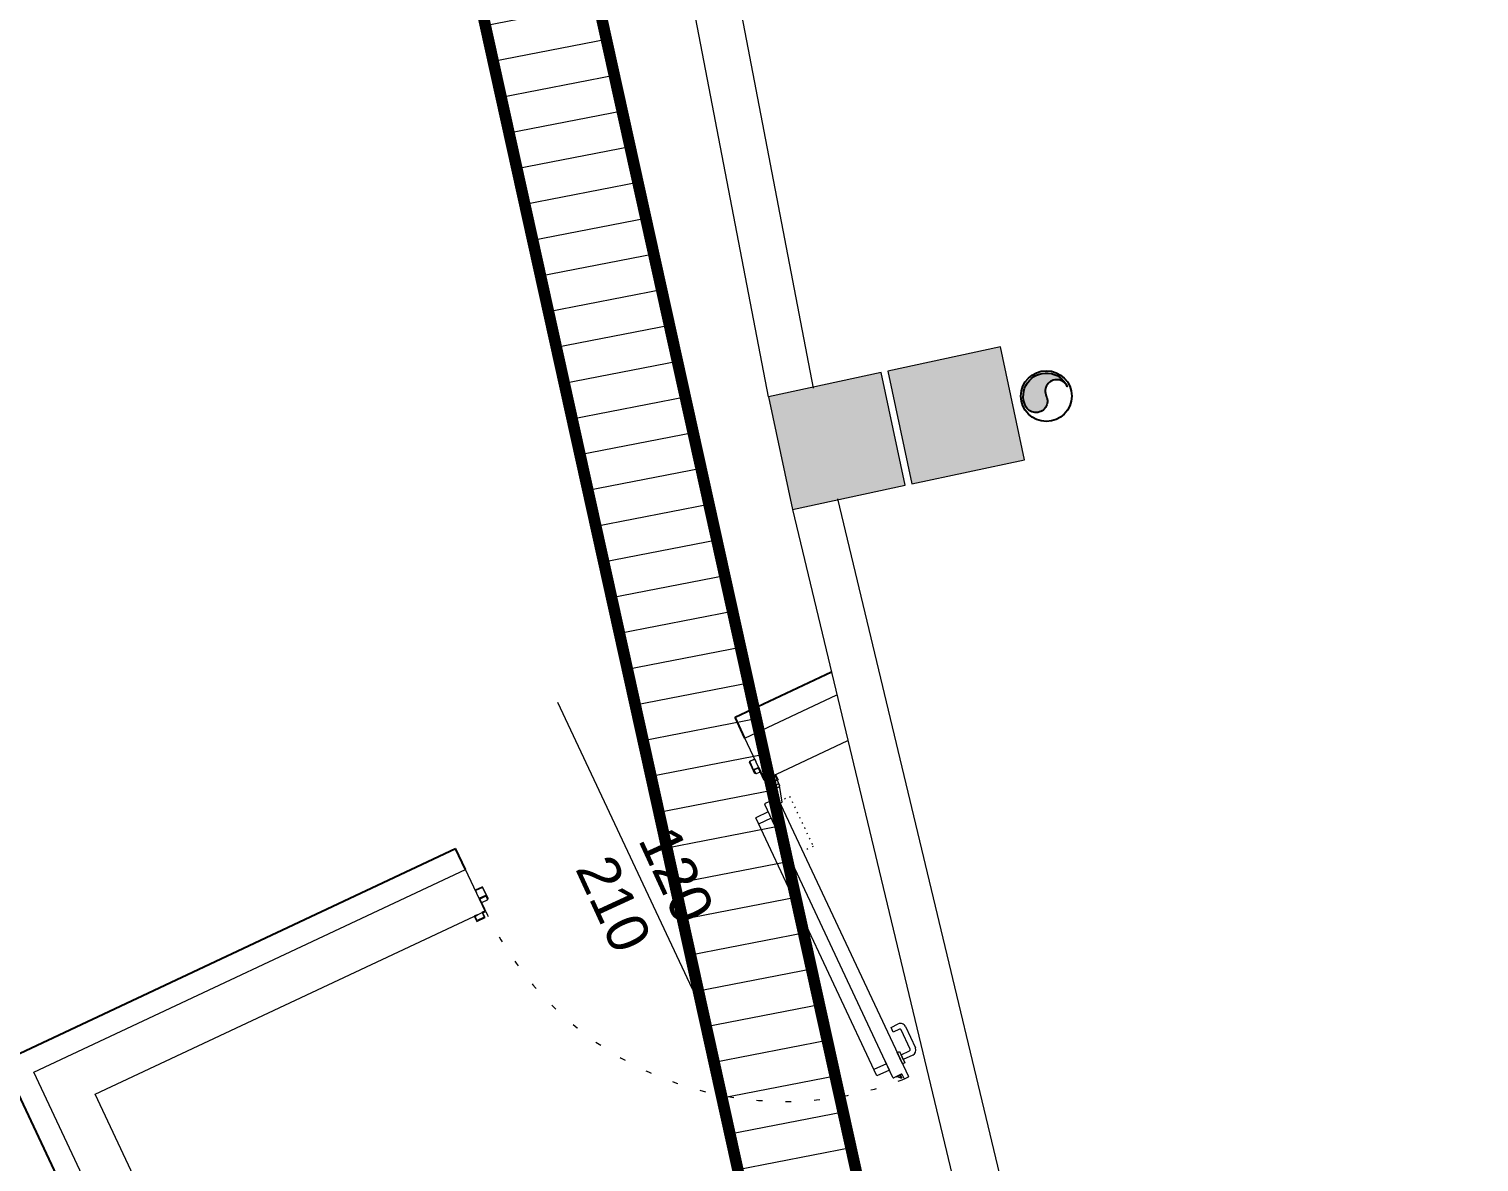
# Model space of a CAD drawing. Header units: centimetres. Extents: x 139057 to 200038, y 34824 to 80516.
# Drawn here: x 171451 to 172080, y 59957 to 60449 of the extents above; entities that cross this region are included whole.
import ezdxf

# ---------------------------------------------------------------- set-up
doc = ezdxf.new("R2010")
doc.units = ezdxf.units.CM
doc.header["$LTSCALE"] = 100
doc.linetypes.add('HIDDEN2', pattern=[0.175, 0.125, -0.05])
doc.linetypes.add('HIDDEN4', pattern=[0.125, 0.025, -0.1])
doc.layers.get('0').update_dxf_attribs({"lineweight": 0})
for name, color, linetype, lineweight in [('410_STRUTTURE_001-AM_0', 7, 'Continuous', 0), ('430_TAVOLATI_001-AM_0', 3, 'Continuous', 0), ('439_TESTI_SERRAMENTI_001-AM_0', 11, 'Continuous', 0), ('441_SERRAMENTI_001-AM_0', 1, 'Continuous', 0), ('454_PROIEZIONI_001-AM_0', 61, 'Continuous', 0)]:
    doc.layers.add(name, color=color, linetype=linetype, lineweight=lineweight)
doc.layers.add('A-FIN-CTG-LASTRA FUOCO', color=1, linetype='Continuous')
doc.layers.add('FOROMETRIE AREA G', color=251, linetype='Continuous')
doc.styles.get("Standard").update_dxf_attribs({"font": 'arial.ttf'})

# ---------------------------------------------------------------- blocks, each defined once
blk = doc.blocks.new('DN200')
h = blk.add_hatch(color=253)
edge = h.paths.add_edge_path()
edge.add_arc((-0.1695727432942093, 0.0003001540899276733), 99.9999999961005, -90.20196108935022, 90.20196108935028, ccw=False)
edge.add_arc((-0.1735848337014617, -49.99999582336788), 50.00029713943004, 269.600675314973, 449.8010872153542)
edge.add_arc((-0.2565933118323634, 49.99986159168092), 50.00051999044535, 89.89656760298652, 270.2940325091091, ccw=False)
edge.add_arc((-0.3441961799320217, 100.0003105981953), 0.1778655521442292, 180.2034860370129, 359.9966212430112, ccw=False)
at = {"color": 253}
blk.add_lwpolyline([(-0.5220606103539467, 99.9996789097786, -1.003531113011555), (-0.5220606103539467, -99.99907860159874, 1.001750454913192), (0, 0, -1.003474564946119), (-0.1663306280970573, 100.0003001093864, -0.9981963915986242)], format="xyb", close=True, dxfattribs=at)
blk.add_circle((-0.1695727407932281, 0.0003001391887664795), 110)
blk = doc.blocks.new('PORTA-[REI-US]-SISTI-120')
for p, q in [((-1.800000000745058, 12.55719901621342), (-1.800000000745058, 142.9991504326463)), ((-1.5, 143.2991504371166), (0, 143.2991504371166)), ((0.3000000007450581, 142.9991504326463), (0.3000000007450581, 141.1491504311562)), ((0.599999999627471, 141.0491504371166), (3.099999999627471, 141.0491504371166)), ((0.599999999627471, 140.8491504341364), (0.599999999627471, 141.0491504371166)), ((0.599999999627471, 140.8491504341364), (4.199999999254942, 140.8491504341364)), ((1.099999999627471, 142.3491504341364), (1.400000000372529, 142.3491504341364)), ((1.099999999627471, 141.0491504371166), (1.099999999627471, 142.3491504341364)), ((2.599999999627471, 141.0491504371166), (1.400000000372529, 142.3491504341364)), ((1.400000000372529, 142.3491504341364), (1.400000000372529, 141.0491504371166)), ((3.099999999627471, 141.0491504371166), (3.099999999627471, 140.8491504341364)), ((4.5, 140.5491504371166), (4.5, 9.749730095267296)), ((-9.800000000745058, 122.8491504341364), (-9.800000000745058, 133.1491504311562)), ((-7.5, 135.4491504356265), (-2.900000000372529, 135.4491504356265)), ((-7.5, 132.6491504311562), (-7.5, 123.3491504341364)), ((-2.900000000372529, 133.1491504311562), (-7, 133.1491504311562)), ((-2.900000000372529, 131.5991504341364), (-2.900000000372529, 136.9991504326463)), ((-2.900000000372529, 136.9991504326463), (-1.800000000745058, 136.9991504326463)), ((-2.900000000372529, 135.4491504356265), (-2.900000000372529, 134.2991504371166)), ((-2.900000000372529, 134.2991504371166), (-2.900000000372529, 133.1491504311562)), ((-1.800000000745058, 136.9991504326463), (-1.800000000745058, 134.2991504371166)), ((-1.800000000745058, 134.2991504371166), (-1.800000000745058, 131.5991504341364)), ((4.5, 136.9991504326463), (4.5, 134.2991504371166)), ((4.5, 136.9991504326463), (10.5, 136.9991504326463)), ((4.5, 134.2991504371166), (4.5, 131.5991504341364)), ((4.5, 133.9991504326463), (10.5, 133.9991504326463)), ((10.5, 136.9991504326463), (10.5, 13.29973009973764)), ((-1.800000000745058, 131.5991504341364), (-2.900000000372529, 131.5991504341364)), ((-4, 120.5491504371166), (-7.5, 120.5491504371166)), ((-7, 122.8491504341364), (-4, 122.8491504341364)), ((-4, 122.8491504341364), (-4, 120.5491504371166)), ((-1.800000000745058, 13.34255064278841), (-1.800000000745058, 7.299730099737644)), ((4.5, 16.29973009973764), (10.5, 16.29973009973764)), ((4.5, 13.29973009973764), (10.5, 13.29973009973764)), ((-2.800000000745058, 11.9997300952673), (-4.800000000745058, 4.999730095267296)), ((-1.800000000745058, 11.9997300952673), (-2.800000000745058, 11.9997300952673)), ((-2.300000000745058, 5.499730095267296), (-2.300000000745058, 6.999730095267296)), ((-1.800000000745058, 7.499730095267296), (-1.800000000745058, 11.9997300952673)), ((-1.5, 6.999730095267296), (0, 6.999730095267296)), ((0.3000000007450581, 7.299730099737644), (0.3000000007450581, 9.14973010122776)), ((0.599999999627471, 9.449730098247528), (4.199999999254942, 9.449730098247528)), ((-5.299150433391333, 0), (-5.299150433391333, 2.5)), ((-5.299150433391333, 2.5), (-1.299150433391333, 2.5)), ((-3.849150434136391, 0), (-5.299150433391333, 0)), ((-5.049150433391333, 2.25), (-5.049150433391333, 0.25)), ((-1.549150433391333, 2.25), (-5.049150433391333, 2.25)), ((-5.049150433391333, 0.25), (-3.849150434136391, 0.25)), ((-4.799150433391333, 5), (-4.299150433391333, 5.5)), ((-4.799150433391333, 3.5), (-4.799150433391333, 5)), ((-4.799150433391333, 2.5), (-4.799150433391333, 5)), ((-4.39381830394268, 4.25), (-2.766475740820169, 4.25)), ((-4.299150433391333, 5.5), (-2.799150433391333, 5.5)), ((-3.849150434136391, 0), (-3.849150434136391, 0.25)), ((-3.549150433391333, 5), (-3.549150433391333, 3.5)), ((-3.549150433391333, 4), (-3.549150433391333, 4.5)), ((-2.799150433391333, 5.5), (-2.299150433391333, 5)), ((-2.299150433391333, 5), (-2.299150433391333, 2.5)), ((-2.299150433391333, 2.5), (-2.299150433391333, 3.637764759361744)), ((-1.549150433391333, 0), (-1.549150433391333, 2.25)), ((0, 0), (-1.549150433391333, 0)), ((-1.299150433391333, 2.5), (-1.299150433391333, 0.25)), ((-1.299150433391333, 0.25), (0.25, 0.25)), ((0, -5.799999997019768), (0, 0)), ((0.25, 0.25), (0.25, -5.700000002980232)), ((2.25, -6.049999997019768), (0.25, -6.049999997019768)), ((0.349999999627471, -5.799999997019768), (2.150000000372529, -5.799999997019768)), ((1.990000000223517, -3.899999998509884), (0.5099999997764826, -3.899999998509884)), ((2.5, -9.699544370174408), (2.5, -5.799999997019768)), ((2.650000000372529, -4.350000001490116), (2.650000000372529, -9.699544370174408)), ((0, -8.64954436570406), (0.150000000372529, -8.64954436570406)), ((0, -8.64954436570406), (0, -9.699544370174408)), ((0.150000000372529, -9.699544370174408), (0.150000000372529, -8.64954436570406)), ((0.3000000007450581, -9.849544368684292), (2.349999999627471, -9.849544368684292)), ((2.349999999627471, -9.999544367194176), (0.3000000007450581, -9.999544367194176))]:
    blk.add_line(p, q)
at = {"ltscale": 20}
for p, q in [((67, -68.64957521855831), (67, 68.64957521855831)), ((137.6999999992549, 0), (138.9000000003725, 0)), ((131.160000000149, -3.899999998509884), (133.4900000002235, -3.899999998509884)), ((133.75, -0.7914539575576782), (133.75, -3.791453957557678)), ((133.75, -5.549999997019768), (133.75, -5.549999997019768))]:
    blk.add_line(p, q, dxfattribs=at)
at = {"linetype": 'ByBlock', "ltscale": 20}
blk.add_line((130.5, -4.350000001490116), (130.5, -9.699544370174408), dxfattribs=at)
at = {"linetype": 'HIDDEN4', "ltscale": 0.2}
blk.add_lwpolyline([(-1.800000000745058, 11.14959613233805), (-6.800000000745058, 11.14959613233805), (-6.800000000745058, 35.14959613233805), (-1.800000000745058, 35.14959613233805)], dxfattribs=at)
at = {"ltscale": 20}
blk.add_lwpolyline([(134.5, 0), (135.4000000003725, 0), (135.4000000003725, 2.25), (138.9000000003725, 2.25), (138.9000000003725, 0.25), (137.6999999992549, 0.25), (137.6999999992549, 0), (139.1500000003725, 0), (139.1500000003725, 2.5), (135.1500000003725, 2.5), (135.1500000003725, 0.25), (133.75, 0.25), (133.75, -5.700000002980232, -0.4142135623730948), (133.6500000003725, -5.799999997019768), (131, -5.799999997019768, -0.414213562373095), (130.9000000003725, -5.700000002980232), (130.9000000003725, -4.100000001490116), (130.6500000003725, -4.100000001490116), (130.5, -4.100000001490116), (130.5, -9.699544370174408, 0.4142135623731024), (130.8000000007451, -9.999544367194176), (133.6999999992549, -9.999544367194176, 0.414213562373095), (134, -9.699544370174408), (134, -8.64954436570406), (133.8499999996275, -8.64954436570406), (133.8499999996275, -9.699544370174408, -0.414213562373095), (133.6999999992549, -9.849544368684292), (130.8000000007451, -9.849544368684292, -0.4142135623731024), (130.6500000003725, -9.699544370174408), (130.6500000003725, -5.799999997019768, 0.414213562373095), (130.9000000003725, -6.049999997019768), (133.75, -6.049999997019768, 0.4142135623730953), (134, -5.799999997019768), (134, 0), (135.1500000003725, 0)], format="xyb", dxfattribs=at)
blk.add_lwpolyline([(2.25, -5.700000002980232), (2.25, -4.100000001490116), (2.650000000372529, -4.100000001490116), (2.650000000372529, -8.353362366557121)])
at = {"linetype": 'ByBlock', "ltscale": 20}
blk.add_lwpolyline([(130.5, -4.350000001490116), (130.5, -8.353362366557121)], dxfattribs=at)
for centre, radius, start, end in [((-1.5, 142.9991504326463), 0.2999999999999981, 90, 180), ((0, 142.9991504326463), 0.2999999999999981, 0, 90), ((0.599999999627471, 141.1491504311562), 0.2999999999999981, 180, 270), ((4.199999999254942, 140.5491504371166), 0.299999999999991, 0, 90), ((-7.5, 133.1491504311562), 2.299999999999954, 90, 180), ((-7, 132.6491504311562), 0.4999999999999897, 90, 180), ((-7.5, 122.8491504341364), 2.299999999999952, 180, 270), ((-7, 123.3491504341364), 0.4999999999999897, 180, 270), ((-1.800000000745058, 6.999730095267296), 0.4999999999999897, 90, 180), ((-1.5, 7.299730099737644), 0.2999999999999999, 180, 270), ((0, 7.299730099737644), 0.299999999999993, 270, 0), ((0.599999999627471, 9.14973010122776), 0.3000000000000017, 90, 180), ((4.199999999254942, 9.749730095267296), 0.2999999999999928, 270, 0), ((0.25, -5.799999997019768), 0.2499999999999949, 180, 270), ((0.349999999627471, -5.700000002980232), 0.09999999999999797, 180, 270), ((0.5099999997764826, -4.149999998509884), 0.2499999999999949, 90, 180), ((1.990000000223517, -4.149999998509884), 0.2499999999999949, 0, 90), ((2.150000000372529, -5.700000002980232), 0.09999999999999797, 270, 0), ((2.25, -5.799999997019768), 0.2499999999999949, 270, 0), ((0.3000000007450581, -9.699544370174408), 0.2999999999999938, 180, 270), ((0.3000000007450581, -9.699544370174408), 0.1499999999999969, 180, 270), ((2.349999999627471, -9.699544370174408), 0.2999999999999981, 270, 0), ((2.349999999627471, -9.699544370174408), 0.1499999999999991, 270, 0)]:
    blk.add_arc(centre, radius, start, end)
at = {"linetype": 'HIDDEN4'}
blk.add_arc((-9.622418466955423, 0.25), 143.3724184671912, 0, 86.15170957288692, dxfattribs=at)
at = {"ltscale": 20}
for centre, start, end in [((131.160000000149, -4.149999998509884), 90, 180), ((133.4900000002235, -4.149999998509884), 0, 90)]:
    blk.add_arc(centre, 0.2500000000000078, start, end, dxfattribs=at)

msp = doc.modelspace()

# ---------------------------------------------------------------- hatches: boundary and pattern name
at = {"layer": '410_STRUTTURE_001-AM_0'}
h = msp.add_hatch(color=256, dxfattribs=at)
h.paths.add_polyline_path([(173097.3597190237, 66917.94424411071, 1), (173132.3597190237, 66917.94424411071, 1)])
h.paths.add_polyline_path([(172464.0278316519, 67114.31689942045), (172425.2407945941, 67124.09267337037), (172393.4695292661, 66998.03480293018), (172432.2565663221, 66988.25902898771)])
h.paths.add_polyline_path([(172268.7627634505, 66557.0875554101), (172239.6106112773, 66564.1693647669), (172225.4469925767, 66505.86506042046), (172254.5991447499, 66498.7832510711)])
h.paths.add_polyline_path([(171904.4153998984, 66525.13660018308, 1), (171974.4153998984, 66525.13660018308, 1)])
h.paths.add_polyline_path([(171852.1739725998, 66563.613365093), (171803.3583940106, 66574.43183480365), (171792.5399242999, 66525.6162562163), (171841.355502891, 66514.79778650565)])
h.paths.add_polyline_path([(171939.4722675221, 67132.43510292632), (171987.7863424743, 67119.56070347292), (172000.6607419295, 67167.8747784288), (171952.3466669755, 67180.7491778822)])
h.paths.add_polyline_path([(172118.755045435, 67125.68212919099, 1), (172048.755045435, 67125.68212919099, 1)])
h.paths.add_polyline_path([(171575.4020752242, 65289.1204673664), (171624.9607316019, 65282.49177383047), (171631.5894251397, 65332.05043021005), (171582.030768762, 65338.67912374598)])
h.paths.add_polyline_path([(171698.3442291195, 65301.53604114961, 1), (171768.3442291195, 65301.53604114961, 1)])
h.paths.add_polyline_path([(172000.85312024, 65311.96289384526), (171999.4899485378, 65287.00129923385), (172079.3920958998, 65282.69570370924), (172080.7372251569, 65307.65827054691)])
h.paths.add_polyline_path([(172504.8985963861, 65260.35914362383, 1), (172469.8985963861, 65260.35914362383, 1)])
h.paths.add_polyline_path([(173206.6802780988, 65219.16983307314, 1), (173276.6802780988, 65219.16983307314, 1)])
h.paths.add_polyline_path([(173189.9447935472, 64670.8234884904, 1), (173259.9447935472, 64670.8234884904, 1)])
h.paths.add_polyline_path([(171897.3524127068, 64618.34626780611), (171927.326457637, 64617.09861061138), (171929.8132949347, 64677.04705272776), (171899.8392500045, 64678.29470992249)])
h.paths.add_polyline_path([(171707.5735444153, 64680.86396315855, 1), (171637.5735444153, 64680.86396315855, 1)])
h.paths.add_polyline_path([(171506.142188274, 64661.20356748414), (171555.9392036131, 64656.70276053411), (171560.4400105687, 64706.49977587324), (171510.6429952277, 64711.00058283073)])
h.paths.add_polyline_path([(171463.9049486393, 64032.07795883876), (171513.8628991755, 64030.0277934016), (171515.9130646071, 64079.98574394148), (171465.9551140709, 64082.0359093712)])
h.paths.add_polyline_path([(171511.6954636598, 63977.07735274148), (171513.7404157227, 64027.03551694912), (171463.7822515151, 64029.08046901387), (171461.7372994522, 63979.12230480623)])
h.paths.add_polyline_path([(171605.5459887484, 64055.92791824949, 1), (171675.5459887484, 64055.92791824949, 1)])
h.paths.add_polyline_path([(171905.9447454462, 64101.36842717391), (171880.9642293832, 64102.3559473471), (171877.6854318554, 64022.42307797235), (171902.6659479203, 64021.43555779171)])
h.paths.add_polyline_path([(173199.5859544488, 64122.30648230177, 1), (173269.5859544488, 64122.30648230177, 1)])
h.paths.add_polyline_path([(173235.5815770669, 63574.88579462629, 1), (173305.5815770669, 63574.88579462629, 1)])
h.paths.add_polyline_path([(172861.3538126039, 63523.01742986005), (172858.6470479245, 63552.89507074815), (172798.891766152, 63547.48154138934), (172801.5985308295, 63517.60390050125)])
h.paths.add_polyline_path([(172419.0581464382, 63501.44394651216, 1), (172489.0581464382, 63501.44394651216, 1)])
h.paths.add_polyline_path([(171880.4413315101, 63484.64360186618), (171855.4627520429, 63485.67895043802), (171852.0309130239, 63405.7525054903), (171877.009492491, 63404.71715691846)])
h.paths.add_polyline_path([(171602.6261898788, 63428.01032598477, 1), (171672.6261898788, 63428.01032598477, 1)])
h.paths.add_polyline_path([(171448.5199661913, 63390.69967883241), (171498.5195865413, 63390.50483290267), (171498.7144324692, 63440.50445325088), (171448.714812121, 63440.69929918063)])
h.paths.add_polyline_path([(171461.0238141814, 62750.09874701661), (171510.984733312, 62752.07524890613), (171509.0082314262, 62802.036168033), (171459.0473122975, 62800.05966615093)])
h.paths.add_polyline_path([(171629.1265570564, 62798.43110591334, 1), (171699.1265570564, 62798.43110591334, 1)])
h.paths.add_polyline_path([(171855.4706596421, 62863.53864889753), (171830.5112730233, 62864.96356943411), (171825.83289633, 62785.10039323729), (171850.7922829489, 62783.67547270071)])
h.paths.add_polyline_path([(172533.4495628538, 62914.12447109979, 1), (172463.4495628538, 62914.12447109979, 1)])
h.paths.add_polyline_path([(172926.5678030649, 62958.34697044802), (172922.4660834844, 62988.06524591309), (172863.0295325579, 62979.86180675191), (172867.1312521385, 62950.14353129428)])
h.paths.add_polyline_path([(173367.848414837, 63029.82835367483, 1), (173297.848414837, 63029.82835367483, 1)])
h.paths.add_polyline_path([(173386.24267285, 62488.3931721614, 1), (173456.24267285, 62488.3931721614, 1)])
h.paths.add_polyline_path([(172594.1182385056, 62403.89431955826), (172652.4836014627, 62417.80418680024), (172638.5737342151, 62476.16954975736), (172580.208371258, 62462.25968251538)])
h.paths.add_polyline_path([(171941.7560345145, 62169.41576395345), (171966.3008515878, 62174.16479898405), (171951.2206217578, 62252.73069991332), (171926.6758046827, 62247.98166488272)])
h.paths.add_polyline_path([(171685.3039133685, 62168.54042054874, 1), (171755.3039133685, 62168.54042054874, 1)])
h.paths.add_polyline_path([(171551.442291808, 62111.48003848058), (171547.286914826, 62161.30706771624), (171497.4598855941, 62157.15169073057), (171501.615262576, 62107.32466150236)])
h.paths.add_polyline_path([(171564.3336824613, 61513.0765124948), (171570.6717270022, 61463.47984737319), (171620.2683921257, 61469.81789191228), (171613.9303475829, 61519.4145570339)])
h.paths.add_polyline_path([(171635.855889632, 61377.34213758421), (171643.1053991994, 61348.23123565477), (171691.6235690775, 61360.31375160229), (171684.3740595119, 61389.42465353173)])
h.paths.add_polyline_path([(171771.3557679529, 61539.72320581388, 1), (171841.3557679529, 61539.72320581388, 1)])
h.paths.add_polyline_path([(172069.2127251948, 61642.89797815841), (172044.6679081196, 61638.14894312781), (172059.7481379533, 61559.58304219854), (172084.2929550285, 61564.33207722914)])
h.paths.add_polyline_path([(171984.3172691694, 61420.39193277222), (172013.7710192563, 61426.09075848919), (172004.272976291, 61475.18034169984), (171974.8192262916, 61469.48151590836)])
h.paths.add_polyline_path([(172512.4951340767, 61527.42541616571), (172483.041384135, 61521.72659047109), (172492.5394269569, 61472.63700723064), (172521.9931769004, 61478.33583292526)])
h.paths.add_polyline_path([(172945.8367602812, 61590.26478228879), (172938.8818266509, 61619.4474637599), (172890.2440241898, 61607.85590771001), (172897.1989578219, 61578.67322623145)])
h.paths.add_polyline_path([(173500.5596211391, 61951.83399852526, 1), (173570.5596211391, 61951.83399852526, 1)])
h.paths.add_polyline_path([(173059.6497329368, 61182.920018682), (173051.0995533845, 61211.67579078835), (173003.1732665362, 61197.42549153578), (173011.7234460922, 61168.66971942943)])
h.paths.add_polyline_path([(172597.9666336911, 61085.67543613326), (172568.5128837494, 61079.97661043864), (172578.0109266589, 61030.88702713114), (172607.4646765298, 61036.58585281086)])
h.paths.add_polyline_path([(172067.6832129309, 60879.09528737676), (172097.1369629434, 60884.79411308628), (172087.6389199799, 60933.88369629693), (172058.1851700532, 60928.18487052035)])
h.paths.add_polyline_path([(171730.990910432, 60780.44430969816), (171780.2306723675, 60789.13026643705), (171771.5447156249, 60838.37002837074), (171722.3049536912, 60829.68407163185)])
h.paths.add_polyline_path([(171678.7967627874, 60771.2371955083), (171728.0365247229, 60779.92315225464), (171719.3505679803, 60829.16291418832), (171670.1108060466, 60820.47695744943)])
h.paths.add_polyline_path([(171771.4710482309, 60289.02154620898), (171781.9568795288, 60240.13343577993), (171830.8449899653, 60250.61926707786), (171820.3591586674, 60299.50737751436)])
h.paths.add_polyline_path([(171833.7782765949, 60251.2484169395), (171882.6663870314, 60261.73424823743), (171872.1805557316, 60310.62235867393), (171823.292445297, 60300.13652737599)])
h.paths.add_polyline_path([(172186.651190898, 60419.59954518241), (172157.1974408986, 60413.90071938348), (172166.6954838639, 60364.81113617283), (172196.1492337181, 60370.50996194196)])
h.paths.add_polyline_path([(172673.1438398255, 60539.2031011225), (172702.5975897523, 60544.90192690652), (172693.0995467702, 60593.99151019913), (172663.6457969869, 60588.29268445235)])
h.paths.add_polyline_path([(173205.4018225936, 60730.57644591641), (173195.6343868511, 60758.94186851543), (173148.358682525, 60742.66280894887), (173158.1261182638, 60714.29738635731)])
h.paths.add_polyline_path([(173311.7491003243, 60296.96382641208), (173358.2153403653, 60315.42699343127), (173347.137440153, 60343.3067374618), (173300.6712001121, 60324.84357043517)])
h.paths.add_polyline_path([(172771.8496829482, 60186.98156227332), (172742.3959330904, 60181.2827365042), (172751.8939759122, 60132.1931532712), (172781.3477257869, 60137.89197895092)])
h.paths.add_polyline_path([(172312.3601928378, 59877.55822356951), (172282.9064430544, 59871.85939782274), (172292.4044858931, 59822.76981449288), (172321.884768034, 59828.47377383125)])
h.paths.add_polyline_path([(173368.3424580289, 59347.78036966336), (173346.1866575951, 59403.53985770953), (173290.4204213457, 59381.40104801369), (173312.565977682, 59325.61781741094)])
h.paths.add_polyline_path([(174210.8866138241, 59878.92060211462, 1), (174280.8866138241, 59878.92060211462, 1)])
h.paths.add_polyline_path([(174066.1101680087, 60383.73236601961, 1), (173996.1101680087, 60383.73236601961, 1)])
h.paths.add_polyline_path([(173620.8625190525, 58923.47487779122, 1), (173550.8625190525, 58923.47487779122, 1)])
h.paths.add_polyline_path([(173884.8626483927, 58386.57705112707, 1), (173814.8626483927, 58386.57705112707, 1)])
h.paths.add_polyline_path([(174449.679906516, 59385.01524731678, 1), (174519.679906516, 59385.01524731678, 1)])
h.paths.add_polyline_path([(174781.9382740749, 58903.15787578535, 1), (174711.9382740749, 58903.15787578535, 1)])
h.paths.add_polyline_path([(175067.0543283118, 58434.46445804995, 1), (174997.0543283118, 58434.46445804995, 1)])
h.paths.add_polyline_path([(175304.3681970151, 57980.01926582467, 1), (175374.3681970151, 57980.01926582467, 1)])
h.paths.add_polyline_path([(175703.1726928732, 57540.86822194767, 1), (175633.1726928732, 57540.86822194767, 1)])
h.paths.add_polyline_path([(175196.3066666542, 56374.69601551604, 1), (175126.3066666542, 56374.69601551604, 1)])
h.paths.add_polyline_path([(176052.7046627315, 57118.0307950021, 1), (175982.7046627315, 57118.0307950021, 1)])
h.paths.add_polyline_path([(176488.7404525323, 56567.51888409418, 1), (176418.7404525323, 56567.51888409418, 1)])
h.paths.add_polyline_path([(176794.7795240084, 55975.90142373901, 1), (176864.7795240084, 55975.90142373901, 1)])
h.paths.add_polyline_path([(175491.6263574237, 55908.34433579606, 1), (175561.6263574237, 55908.34433579606, 1)])
h.paths.add_polyline_path([(177107.5290063886, 55348.51975185585, 1), (177177.5290063886, 55348.51975185585, 1)])
h.paths.add_polyline_path([(177367.6740656426, 55079.57794956279), (177360.9805902044, 55098.42463061374), (177342.1339091571, 55091.7311551736), (177348.8273845973, 55072.88447412264)])
h.paths.add_polyline_path([(177392.9484938445, 55032.33129068625), (177376.2148077065, 55079.44799313855), (177347.9447858917, 55069.40778133434), (177364.6784718191, 55022.29107880753)])
h.paths.add_polyline_path([(177483.4620507607, 54775.83300411862), (177493.5022625929, 54747.56298207652), (177540.6189660119, 54764.29666842681), (177530.5787541667, 54792.56669050616)])
at = {"layer": '454_PROIEZIONI_001-AM_0'}
h = msp.add_hatch(dxfattribs=at)
h.set_pattern_fill('ANSI31', color=256, scale=5, angle=326)
h.set_pattern_definition([(10.99999999999996, (171575.5210212084, 58931.81665168863), (-3.029092801602641, 15.58333153723167), [])])
h.paths.add_polyline_path([(172075.8741392723, 58931.81665168863), (172122.4356479129, 58950.10172242087), (171883.8592933888, 59616.5570947544), (171624.3454268059, 60792.09509593409), (171575.5210212084, 60781.31653303814), (171835.7174753776, 59602.68656741989)])

# ---------------------------------------------------------------- linework, layer by layer
at = {"layer": '410_STRUTTURE_001-AM_0', "elevation": 0.0002914142539770087}
for points in [[(171833.7782765949, 60251.2484169395), (171882.6663870314, 60261.73424823743), (171872.1805557316, 60310.62235867393), (171823.292445297, 60300.13652737599)], [(171781.9568795288, 60240.13343577993), (171830.8449899653, 60250.61926707786), (171820.3591586674, 60299.50737751436), (171771.4710482309, 60289.02154620898)]]:
    msp.add_lwpolyline(points, close=True, dxfattribs=at)
at = {"layer": '430_TAVOLATI_001-AM_0'}
for points, elevation in [([(171791.111626404, 60292.79615732443), (171698.4373409605, 60775.01180662376)], 0.0002914142539770098), ([(171771.4710482309, 60289.02154620898), (171678.7967627874, 60771.2371955083)], 0.0002914142539770098), ([(171801.4045966311, 60244.801015401), (171946.3018885596, 59641.07879309517)], 0.0002914142539770098), ([(171781.9568795288, 60240.13343577993), (171927.5055252766, 59633.69731336993)], 0.0002914142539770098), ([(171761.3066814194, 60140.98857183915), (171801.2486072244, 60159.75343306523)], 2.524433066422192e-10), ([(171769.810992411, 60122.88672954005), (171761.3066814175, 60140.98857183915)], 2.524433066422192e-10), ([(171769.810992411, 60122.88672954005), (171806.0146770055, 60139.89535152328)], 2.524433066422192e-10), ([(171460.6984561539, 59861.3851267935), (171505.9880224677, 59882.73530647319), (171452.7605901534, 59996.03250203442), (171640.0243380243, 60084.00968818527)], 2.524433066422192e-10), ([(171648.5286490197, 60065.90784589362), (171640.0243380299, 60084.00968818527)], 2.524433066422192e-10), ([(171469.2266395154, 59843.29451904607), (171532.5829643464, 59873.16163920027), (171479.3667434423, 59986.43497073066), (171648.5286490215, 60065.90784589362)], 2.524433066422192e-10)]:
    msp.add_lwpolyline(points, dxfattribs=dict(at, elevation=elevation))
at = {"layer": '454_PROIEZIONI_001-AM_0', "linetype": 'HIDDEN2', "const_width": 5}
msp.add_lwpolyline([(171624.3454268059, 60792.09509593409), (171883.8592933888, 59616.5570947544), (172122.4356479129, 58950.10172242087), (172075.8741392723, 58931.81665168863), (171835.7174753776, 59602.68656741989), (171575.5210212084, 60781.31653303814)], close=True, dxfattribs=at)
at = {"layer": 'A-FIN-CTG-LASTRA FUOCO', "elevation": 2.524433066422192e-10}
for points in [[(171757.0545259217, 60150.0394929887), (171798.8655723376, 60169.68247383994)], [(171761.3066814175, 60140.98857183915), (171757.0545259217, 60150.0394929887)], [(171456.4343644722, 59870.43043066722), (171492.6905515274, 59887.52214010966), (171439.4575135099, 60000.83126768631), (171635.7721825285, 60093.06060933483)], [(171640.0243380299, 60084.00968818527), (171635.7721825304, 60093.06060934228)]]:
    msp.add_lwpolyline(points, dxfattribs=at)

# ---------------------------------------------------------------- block references
at = {"layer": '441_SERRAMENTI_001-AM_0', "rotation": 205.1643077609575}
msp.add_blockref('PORTA-[REI-US]-SISTI-120', (171769.810992411, 60122.88672954005), dxfattribs=at)
at = {"layer": 'FOROMETRIE AREA G', "xscale": 0.1, "yscale": 0.1, "zscale": 0.1, "rotation": 115.1111526602915}
msp.add_blockref('DN200', (171892.0827354348, 60289.33942016375, 0.0002914142539770087), dxfattribs=at)

# ---------------------------------------------------------------- texts
at = {"layer": '439_TESTI_SERRAMENTI_001-AM_0', "insert": (171709.1698207172, 60094.39728771311), "char_height": 17.99999999999998, "width": 50.55399999999995, "attachment_point": 4, "rotation": 294.70908628420915}
msp.add_mtext('120\\P210', dxfattribs=at)

doc.saveas('drawing.dxf')
